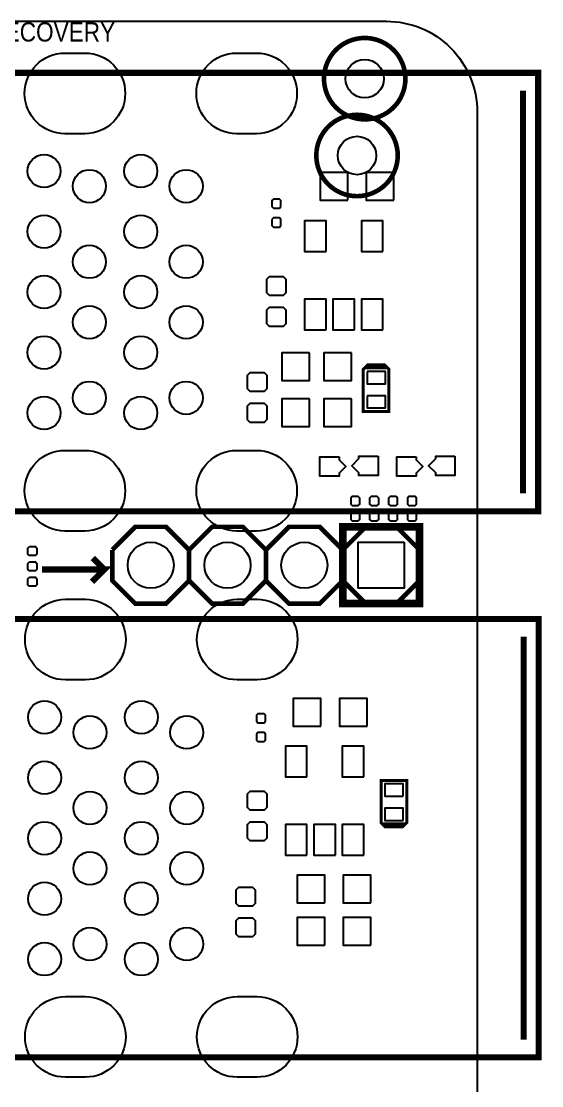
# Model space of a CAD drawing. Extents: x -2.3 to 87.1, y -2.6 to 56.
# Drawn here: x 69.92 to 87.13, y 20.8 to 56 of the extents above; entities that cross this region are included whole.
import ezdxf

# ---------------------------------------------------------------- set-up
doc = ezdxf.new("R2010")
doc.units = 0
doc.header["$MEASUREMENT"] = 0
for name, color, linetype in [('BG_OUTLINE', 254, 'CONTINUOUS'), ('PG_SILKSCREEN_BOTTOM', 12, 'CONTINUOUS'), ('PG_SILKSCREEN_TOP', 254, 'CONTINUOUS'), ('PIN_BOTTOM', 1, 'CONTINUOUS'), ('PIN_TOP', 110, 'CONTINUOUS')]:
    doc.layers.add(name, color=color, linetype=linetype)

msp = doc.modelspace()

# ---------------------------------------------------------------- linework, layer by layer
at = {"layer": 'BG_OUTLINE'}
msp.add_lwpolyline([(2.999994, 55.999888), (81.999836, 55.999888, -0.414214), (84.99983, 52.999894), (84.99983, 2.999994, -0.414214), (81.999836, 0), (2.999994, 0, -0.414214), (0, 2.999994), (0, 52.999894, -0.414214)], format="xyb", close=True, dxfattribs=at)
at = {"layer": 'PG_SILKSCREEN_BOTTOM', "const_width": 0.1524}
msp.add_lwpolyline([(82.6262, 54.102, 1), (79.9338, 54.102, 1), (82.6262, 54.102)], format="xyb", dxfattribs=at)
at = {"layer": 'PG_SILKSCREEN_BOTTOM'}
for points in [[(81.990997, 44.585001, 0.2, 0.2, 0), (81.331003, 44.585001, 0.1, 0.1, 0), (81.231003, 44.485001, 0.1, 0.1, 0), (81.231003, 43.095012, 0.1, 0.1, 0), (82.080989, 43.095012, 0.1, 0.1, 0), (82.080989, 44.495009, 0.1, 0.1, 0), (81.990997, 44.585001, 0.1, 0.1, 0)], [(81.915203, 29.405199, 0.2, 0.2, 0), (82.575197, 29.405199, 0.1, 0.1, 0), (82.675197, 29.505199, 0.1, 0.1, 0), (82.675197, 30.895188, 0.1, 0.1, 0), (81.825211, 30.895188, 0.1, 0.1, 0), (81.825211, 29.495191, 0.1, 0.1, 0), (81.915203, 29.405199, 0.1, 0.1, 0)]]:
    msp.add_lwpolyline(points, format="xyseb", dxfattribs=at)
at = {"layer": 'PG_SILKSCREEN_TOP'}
for points, const_width in [([(87.016031, 39.795882), (87.016031, 54.295878), (69.356021, 54.295878), (69.356021, 39.795882), (87.016031, 39.795882)], 0.2), ([(86.516032, 40.385873), (86.516032, 53.705887)], 0.2), ([(72.93356, 38.5191), (73.69556, 39.2811), (74.71156, 39.2811), (75.47356, 38.5191)], 0.1524), ([(75.47356, 38.5191), (76.23556, 39.2811), (77.25156, 39.2811), (78.01356, 38.5191)], 0.1524), ([(78.01356, 38.5191), (78.77556, 39.2811), (79.79156, 39.2811), (80.55356, 38.5191)], 0.1524), ([(83.09356, 36.7411), (80.55356, 36.7411), (80.55356, 39.2811), (83.09356, 39.2811), (83.09356, 36.7411)], 0.254), ([(80.55356, 38.5191), (81.31556, 39.2811), (82.33156, 39.2811), (83.09356, 38.5191)], 0.1524), ([(72.93356, 38.5191), (72.93356, 37.5031), (73.69556, 36.7411), (74.71156, 36.7411), (75.47356, 37.5031), (75.47356, 38.5191)], 0.1524), ([(72.93356, 37.5031), (72.93356, 38.5191)], 0.1524), ([(75.47356, 38.5191), (75.47356, 37.5031), (76.23556, 36.7411), (77.25156, 36.7411), (78.01356, 37.5031), (78.01356, 38.5191)], 0.1524), ([(78.01356, 38.5191), (78.01356, 37.5031), (78.77556, 36.7411), (79.79156, 36.7411), (80.55356, 37.5031), (80.55356, 38.5191)], 0.1524), ([(80.55356, 38.5191), (80.55356, 37.5031), (81.31556, 36.7411), (82.33156, 36.7411), (83.09356, 37.5031), (83.09356, 38.5191)], 0.1524), ([(72.6694, 37.8714), (72.2884, 38.2524)], 0.2032), ([(70.612, 37.8714), (72.6694, 37.8714), (72.263, 37.465)], 0.2032), ([(87.033811, 21.733942), (87.033811, 36.233938), (69.373801, 36.233938), (69.373801, 21.733942), (87.033811, 21.733942)], 0.2), ([(86.533812, 22.323933), (86.533812, 35.643947)], 0.2)]:
    msp.add_lwpolyline(points, dxfattribs=dict(at, const_width=const_width))
at = {"layer": 'PG_SILKSCREEN_TOP', "const_width": 0.1524}
msp.add_lwpolyline([(82.3722, 51.562, 1), (79.6798, 51.562, 1), (82.3722, 51.562)], format="xyb", dxfattribs=at)
at = {"layer": 'PIN_BOTTOM'}
for points in [[(72.026221, 52.282369), (71.365821, 52.282369, -1), (71.365821, 54.949369), (72.026221, 54.949369, -1)], [(77.70622, 52.282369), (77.04582, 52.282369, -1), (77.04582, 54.949369), (77.70622, 54.949369, -1)], [(72.026221, 39.142391), (71.365821, 39.142391, -1), (71.365821, 41.809391), (72.026221, 41.809391, -1)], [(77.70622, 39.142391), (77.04582, 39.142391, -1), (77.04582, 41.809391), (77.70622, 41.809391, -1)], [(72.044001, 34.220429), (71.383601, 34.220429, -1), (71.383601, 36.887429), (72.044001, 36.887429, -1)], [(77.724, 34.220429), (77.0636, 34.220429, -1), (77.0636, 36.887429), (77.724, 36.887429, -1)], [(72.044001, 21.080451), (71.383601, 21.080451, -1), (71.383601, 23.747451), (72.044001, 23.747451, -1)], [(77.724, 21.080451), (77.0636, 21.080451, -1), (77.0636, 23.747451), (77.724, 23.747451, -1)]]:
    msp.add_lwpolyline(points, format="xyb", close=True, dxfattribs=at)
for points in [[(80.7212, 50.0888), (80.7212, 51.0032), (79.8068, 51.0032), (79.8068, 50.0888)], [(82.2452, 50.0888), (82.2452, 51.0032), (81.3308, 51.0032), (81.3308, 50.0888)], [(78.509012, 49.869496), (78.509012, 50.069496), (78.459, 50.119509), (78.259, 50.119509), (78.208988, 50.069496), (78.208988, 49.869496), (78.259, 49.819484), (78.459, 49.819484)], [(78.208988, 49.444504), (78.208988, 49.244504), (78.259, 49.194491), (78.459, 49.194491), (78.509012, 49.244504), (78.509012, 49.444504), (78.459, 49.494516), (78.259, 49.494516)], [(80.00238, 48.38192), (80.00238, 49.39792), (79.29118, 49.39792), (79.29118, 48.38192)], [(81.88198, 48.38192), (81.88198, 49.39792), (81.17078, 49.39792), (81.17078, 48.38192)], [(78.1431, 47.5615), (78.4733, 47.5615), (78.587905, 47.5615), (78.6765, 47.472905), (78.6765, 47.0154), (78.5876, 46.9265), (78.473605, 46.9265), (78.4733, 46.926805), (78.1304, 46.926805), (78.0415, 47.015705), (78.0415, 47.358605), (78.0415, 47.470289), (78.132711, 47.5615)], [(78.1431, 46.5455), (78.4733, 46.5455), (78.587905, 46.5455), (78.6765, 46.456905), (78.6765, 45.9994), (78.5876, 45.9105), (78.473605, 45.9105), (78.4733, 45.910805), (78.1304, 45.910805), (78.0415, 45.999705), (78.0415, 46.342605), (78.0415, 46.454289), (78.132711, 46.5455)], [(80.00238, 45.79112), (80.00238, 46.80712), (79.29118, 46.80712), (79.29118, 45.79112)], [(80.94218, 45.79112), (80.94218, 46.80712), (80.23098, 46.80712), (80.23098, 45.79112)], [(81.88198, 45.79112), (81.88198, 46.80712), (81.17078, 46.80712), (81.17078, 45.79112)], [(79.4512, 45.0342), (78.5368, 45.0342), (78.5368, 44.1198), (79.4512, 44.1198)], [(80.8482, 45.0342), (79.9338, 45.0342), (79.9338, 44.1198), (80.8482, 44.1198)], [(77.9399, 43.7515), (77.6097, 43.7515), (77.495095, 43.7515), (77.4065, 43.840095), (77.4065, 44.2976), (77.4954, 44.3865), (77.609395, 44.3865), (77.6097, 44.386195), (77.9526, 44.386195), (78.0415, 44.297295), (78.0415, 43.954395), (78.0415, 43.842711), (77.950289, 43.7515)], [(81.3562, 44.418199), (81.3562, 44.011799), (81.9658, 44.011799), (81.9658, 44.418199)], [(77.9399, 42.7355), (77.6097, 42.7355), (77.495095, 42.7355), (77.4065, 42.824095), (77.4065, 43.2816), (77.4954, 43.3705), (77.609395, 43.3705), (77.6097, 43.370195), (77.9526, 43.370195), (78.0415, 43.281295), (78.0415, 42.938395), (78.0415, 42.826711), (77.950289, 42.7355)], [(79.4512, 43.5102), (78.5368, 43.5102), (78.5368, 42.5958), (79.4512, 42.5958)], [(80.8482, 43.5102), (79.9338, 43.5102), (79.9338, 42.5958), (80.8482, 42.5958)], [(81.3562, 43.618201), (81.3562, 43.211801), (81.9658, 43.211801), (81.9658, 43.618201)], [(80.437507, 41.594862), (80.437507, 41.505962), (80.437507, 41.502254), (80.660697, 41.278658), (80.437507, 41.055341), (80.437507, 41.025851), (80.437507, 40.958541), (79.800704, 40.958541), (79.800704, 41.594862)], [(81.722595, 41.614115), (81.722595, 40.978099), (81.089119, 40.978099), (81.089119, 41.062199), (81.089119, 41.066999), (80.85422, 41.302), (81.089119, 41.536899), (81.089119, 41.541497), (81.089119, 41.614115)], [(82.977507, 41.594862), (82.977507, 41.505962), (82.977507, 41.502254), (83.200697, 41.278658), (82.977507, 41.055341), (82.977507, 41.025851), (82.977507, 40.958541), (82.340704, 40.958541), (82.340704, 41.594862)], [(84.262595, 41.614115), (84.262595, 40.978099), (83.629119, 40.978099), (83.629119, 41.062199), (83.629119, 41.066999), (83.39422, 41.302), (83.629119, 41.536899), (83.629119, 41.541497), (83.629119, 41.614115)], [(81.067504, 40.282012), (80.867504, 40.282012), (80.817491, 40.232), (80.817491, 40.032), (80.867504, 39.981988), (81.067504, 39.981988), (81.117516, 40.032), (81.117516, 40.232)], [(81.492496, 39.981988), (81.692496, 39.981988), (81.742509, 40.032), (81.742509, 40.232), (81.692496, 40.282012), (81.492496, 40.282012), (81.442484, 40.232), (81.442484, 40.032)], [(82.319724, 40.284552), (82.119724, 40.284552), (82.069711, 40.23454), (82.069711, 40.03454), (82.119724, 39.984528), (82.319724, 39.984528), (82.369736, 40.03454), (82.369736, 40.23454)], [(82.744716, 39.984528), (82.944716, 39.984528), (82.994729, 40.03454), (82.994729, 40.23454), (82.944716, 40.284552), (82.744716, 40.284552), (82.694704, 40.23454), (82.694704, 40.03454)], [(81.067504, 39.774012), (80.867504, 39.774012), (80.817491, 39.724), (80.817491, 39.524), (80.867504, 39.473988), (81.067504, 39.473988), (81.117516, 39.524), (81.117516, 39.724)], [(81.492496, 39.473988), (81.692496, 39.473988), (81.742509, 39.524), (81.742509, 39.724), (81.692496, 39.774012), (81.492496, 39.774012), (81.442484, 39.724), (81.442484, 39.524)], [(82.319724, 39.776552), (82.119724, 39.776552), (82.069711, 39.72654), (82.069711, 39.52654), (82.119724, 39.476528), (82.319724, 39.476528), (82.369736, 39.52654), (82.369736, 39.72654)], [(82.744716, 39.476528), (82.944716, 39.476528), (82.994729, 39.52654), (82.994729, 39.72654), (82.944716, 39.776552), (82.744716, 39.776552), (82.694704, 39.72654), (82.694704, 39.52654)], [(82.58556, 38.7731), (82.58556, 37.2491), (81.06156, 37.2491), (81.06156, 38.7731)], [(79.8322, 32.6898), (79.8322, 33.6042), (78.9178, 33.6042), (78.9178, 32.6898)], [(81.3562, 32.6898), (81.3562, 33.6042), (80.4418, 33.6042), (80.4418, 32.6898)], [(78.001012, 32.851496), (78.001012, 33.051496), (77.951, 33.101509), (77.751, 33.101509), (77.700988, 33.051496), (77.700988, 32.851496), (77.751, 32.801484), (77.951, 32.801484)], [(77.700988, 32.426504), (77.700988, 32.226504), (77.751, 32.176491), (77.951, 32.176491), (78.001012, 32.226504), (78.001012, 32.426504), (77.951, 32.476516), (77.751, 32.476516)], [(79.36992, 31.01594), (79.36992, 32.03194), (78.65872, 32.03194), (78.65872, 31.01594)], [(81.24952, 31.01594), (81.24952, 32.03194), (80.53832, 32.03194), (80.53832, 31.01594)], [(82.55, 30.371999), (82.55, 30.778399), (81.9404, 30.778399), (81.9404, 30.371999)], [(77.5081, 30.5435), (77.8383, 30.5435), (77.952905, 30.5435), (78.0415, 30.454905), (78.0415, 29.9974), (77.9526, 29.9085), (77.838605, 29.9085), (77.8383, 29.908805), (77.4954, 29.908805), (77.4065, 29.997705), (77.4065, 30.340605), (77.4065, 30.452289), (77.497711, 30.5435)], [(82.55, 29.572001), (82.55, 29.978401), (81.9404, 29.978401), (81.9404, 29.572001)], [(77.5081, 29.5275), (77.8383, 29.5275), (77.952905, 29.5275), (78.0415, 29.438905), (78.0415, 28.9814), (77.9526, 28.8925), (77.838605, 28.8925), (77.8383, 28.892805), (77.4954, 28.892805), (77.4065, 28.981705), (77.4065, 29.324605), (77.4065, 29.436289), (77.497711, 29.5275)], [(79.36992, 28.42514), (79.36992, 29.44114), (78.65872, 29.44114), (78.65872, 28.42514)], [(80.30972, 28.42514), (80.30972, 29.44114), (79.59852, 29.44114), (79.59852, 28.42514)], [(81.24952, 28.42514), (81.24952, 29.44114), (80.53832, 29.44114), (80.53832, 28.42514)], [(79.9592, 26.8478), (79.9592, 27.7622), (79.0448, 27.7622), (79.0448, 26.8478)], [(81.4832, 26.8478), (81.4832, 27.7622), (80.5688, 27.7622), (80.5688, 26.8478)], [(77.1271, 27.3685), (77.4573, 27.3685), (77.571905, 27.3685), (77.6605, 27.279905), (77.6605, 26.8224), (77.5716, 26.7335), (77.457605, 26.7335), (77.4573, 26.733805), (77.1144, 26.733805), (77.0255, 26.822705), (77.0255, 27.165605), (77.0255, 27.277289), (77.116711, 27.3685)], [(77.1271, 26.3525), (77.4573, 26.3525), (77.571905, 26.3525), (77.6605, 26.263905), (77.6605, 25.8064), (77.5716, 25.7175), (77.457605, 25.7175), (77.4573, 25.717805), (77.1144, 25.717805), (77.0255, 25.806705), (77.0255, 26.149605), (77.0255, 26.261289), (77.116711, 26.3525)], [(79.9592, 25.4508), (79.9592, 26.3652), (79.0448, 26.3652), (79.0448, 25.4508)], [(81.4832, 25.4508), (81.4832, 26.3652), (80.5688, 26.3652), (80.5688, 25.4508)]]:
    msp.add_lwpolyline(points, close=True, dxfattribs=at)
for centre, radius in [((81.28, 54.102), 0.635), ((70.676008, 51.045872), 0.5461), ((73.876027, 51.045872), 0.5461), ((72.17603, 50.545873), 0.5461), ((75.376024, 50.545873), 0.5461), ((70.676008, 49.045876), 0.5461), ((73.876027, 49.045876), 0.5461), ((72.17603, 48.045878), 0.5461), ((75.376024, 48.045878), 0.5461), ((70.676008, 47.04588), 0.5461), ((73.876027, 47.04588), 0.5461), ((72.17603, 46.045882), 0.5461), ((75.376024, 46.045882), 0.5461), ((70.676008, 45.045884), 0.5461), ((73.876027, 45.045884), 0.5461), ((72.17603, 43.545887), 0.5461), ((75.376024, 43.545887), 0.5461), ((70.676008, 43.045888), 0.5461), ((73.876027, 43.045888), 0.5461), ((74.20356, 38.0111), 0.762), ((76.74356, 38.0111), 0.762), ((79.28356, 38.0111), 0.762), ((70.693788, 32.983932), 0.5461), ((73.893807, 32.983932), 0.5461), ((72.19381, 32.483933), 0.5461), ((75.393804, 32.483933), 0.5461), ((70.693788, 30.983936), 0.5461), ((73.893807, 30.983936), 0.5461), ((72.19381, 29.983938), 0.5461), ((75.393804, 29.983938), 0.5461), ((70.693788, 28.98394), 0.5461), ((73.893807, 28.98394), 0.5461), ((72.19381, 27.983942), 0.5461), ((75.393804, 27.983942), 0.5461), ((70.693788, 26.983944), 0.5461), ((73.893807, 26.983944), 0.5461), ((72.19381, 25.483947), 0.5461), ((75.393804, 25.483947), 0.5461), ((70.693788, 24.983948), 0.5461), ((73.893807, 24.983948), 0.5461)]:
    msp.add_circle(centre, radius, dxfattribs=at)
at = {"layer": 'PIN_TOP'}
for points in [[(72.026221, 52.282369), (71.365821, 52.282369, -1), (71.365821, 54.949369), (72.026221, 54.949369, -1)], [(77.70622, 52.282369), (77.04582, 52.282369, -1), (77.04582, 54.949369), (77.70622, 54.949369, -1)], [(72.026221, 39.142391), (71.365821, 39.142391, -1), (71.365821, 41.809391), (72.026221, 41.809391, -1)], [(77.70622, 39.142391), (77.04582, 39.142391, -1), (77.04582, 41.809391), (77.70622, 41.809391, -1)], [(72.044001, 34.220429), (71.383601, 34.220429, -1), (71.383601, 36.887429), (72.044001, 36.887429, -1)], [(77.724, 34.220429), (77.0636, 34.220429, -1), (77.0636, 36.887429), (77.724, 36.887429, -1)], [(72.044001, 21.080451), (71.383601, 21.080451, -1), (71.383601, 23.747451), (72.044001, 23.747451, -1)], [(77.724, 21.080451), (77.0636, 21.080451, -1), (77.0636, 23.747451), (77.724, 23.747451, -1)]]:
    msp.add_lwpolyline(points, format="xyb", close=True, dxfattribs=at)
for points in [[(82.58556, 38.7731), (82.58556, 37.2491), (81.06156, 37.2491), (81.06156, 38.7731)], [(70.189496, 38.631012), (70.389496, 38.631012), (70.439509, 38.581), (70.439509, 38.381), (70.389496, 38.330988), (70.189496, 38.330988), (70.139484, 38.381), (70.139484, 38.581)], [(70.189496, 38.123012), (70.389496, 38.123012), (70.439509, 38.073), (70.439509, 37.873), (70.389496, 37.822988), (70.189496, 37.822988), (70.139484, 37.873), (70.139484, 38.073)], [(70.189496, 37.615012), (70.389496, 37.615012), (70.439509, 37.565), (70.439509, 37.365), (70.389496, 37.314988), (70.189496, 37.314988), (70.139484, 37.365), (70.139484, 37.565)]]:
    msp.add_lwpolyline(points, close=True, dxfattribs=at)
for centre, radius in [((81.026, 51.562), 0.635), ((70.676008, 51.045872), 0.5461), ((73.876027, 51.045872), 0.5461), ((72.17603, 50.545873), 0.5461), ((75.376024, 50.545873), 0.5461), ((70.676008, 49.045876), 0.5461), ((73.876027, 49.045876), 0.5461), ((72.17603, 48.045878), 0.5461), ((75.376024, 48.045878), 0.5461), ((70.676008, 47.04588), 0.5461), ((73.876027, 47.04588), 0.5461), ((72.17603, 46.045882), 0.5461), ((75.376024, 46.045882), 0.5461), ((70.676008, 45.045884), 0.5461), ((73.876027, 45.045884), 0.5461), ((72.17603, 43.545887), 0.5461), ((75.376024, 43.545887), 0.5461), ((70.676008, 43.045888), 0.5461), ((73.876027, 43.045888), 0.5461), ((74.20356, 38.0111), 0.762), ((76.74356, 38.0111), 0.762), ((79.28356, 38.0111), 0.762), ((70.693788, 32.983932), 0.5461), ((73.893807, 32.983932), 0.5461), ((72.19381, 32.483933), 0.5461), ((75.393804, 32.483933), 0.5461), ((70.693788, 30.983936), 0.5461), ((73.893807, 30.983936), 0.5461), ((72.19381, 29.983938), 0.5461), ((75.393804, 29.983938), 0.5461), ((70.693788, 28.98394), 0.5461), ((73.893807, 28.98394), 0.5461), ((72.19381, 27.983942), 0.5461), ((75.393804, 27.983942), 0.5461), ((70.693788, 26.983944), 0.5461), ((73.893807, 26.983944), 0.5461), ((72.19381, 25.483947), 0.5461), ((75.393804, 25.483947), 0.5461), ((70.693788, 24.983948), 0.5461), ((73.893807, 24.983948), 0.5461)]:
    msp.add_circle(centre, radius, dxfattribs=at)

# ---------------------------------------------------------------- texts
at = {"layer": 'PG_SILKSCREEN_TOP', "width": 0.88}
msp.add_text('RECOVERY', height=0.635, dxfattribs=at).set_placement((68.834, 55.329684))

doc.saveas('drawing.dxf')
